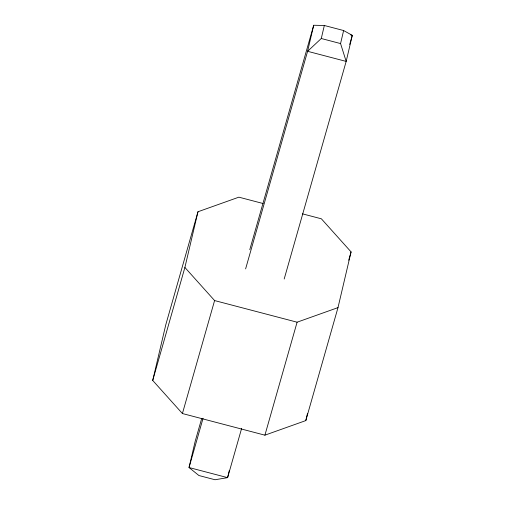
<?xml version="1.0" encoding="UTF-8"?>
<svg xmlns="http://www.w3.org/2000/svg" width="505" height="505" viewBox="0 0 505 505"><rect width="100%" height="100%" fill="white"/><g stroke="black" fill="none" stroke-linecap="round" stroke-linejoin="round"><path stroke-width="0.76" d="M302.457 213.842L321.376 218.804L351.076 251.9L337.997 307.614L305.809 420.589L264.91 435.171L182.412 413.538L152.712 380.442L165.798 324.728L197.979 211.753L238.878 197.171L263.099 203.521M152.712 380.442L184.893 267.467L197.979 211.753M284.189 279.006L346.171 61.414L352.288 35.363L343.621 30.54L324.336 25.484L313.712 25.25L307.595 51.302L245.613 268.894M343.621 30.54L340.566 43.569L346.171 61.414L307.595 51.302L321.275 38.513L324.336 25.484M229.226 470.748L227.603 477.648L215.035 479.75L198.926 475.527L189.028 467.529L195.145 441.477L201.628 418.733M305.809 420.589L307.425 413.715M182.412 413.538L214.593 300.563L184.893 267.467M249.786 249.666L313.712 25.25M203.067 418.247L189.028 467.529L227.603 477.648L241.643 428.366M349.7 44.465L352.288 35.363L350.773 34.971M264.91 435.171L297.098 322.196L337.997 307.614M348.702 260.239L351.076 251.9M321.275 38.513L340.566 43.569M214.593 300.563L297.098 322.196"/></g></svg>
